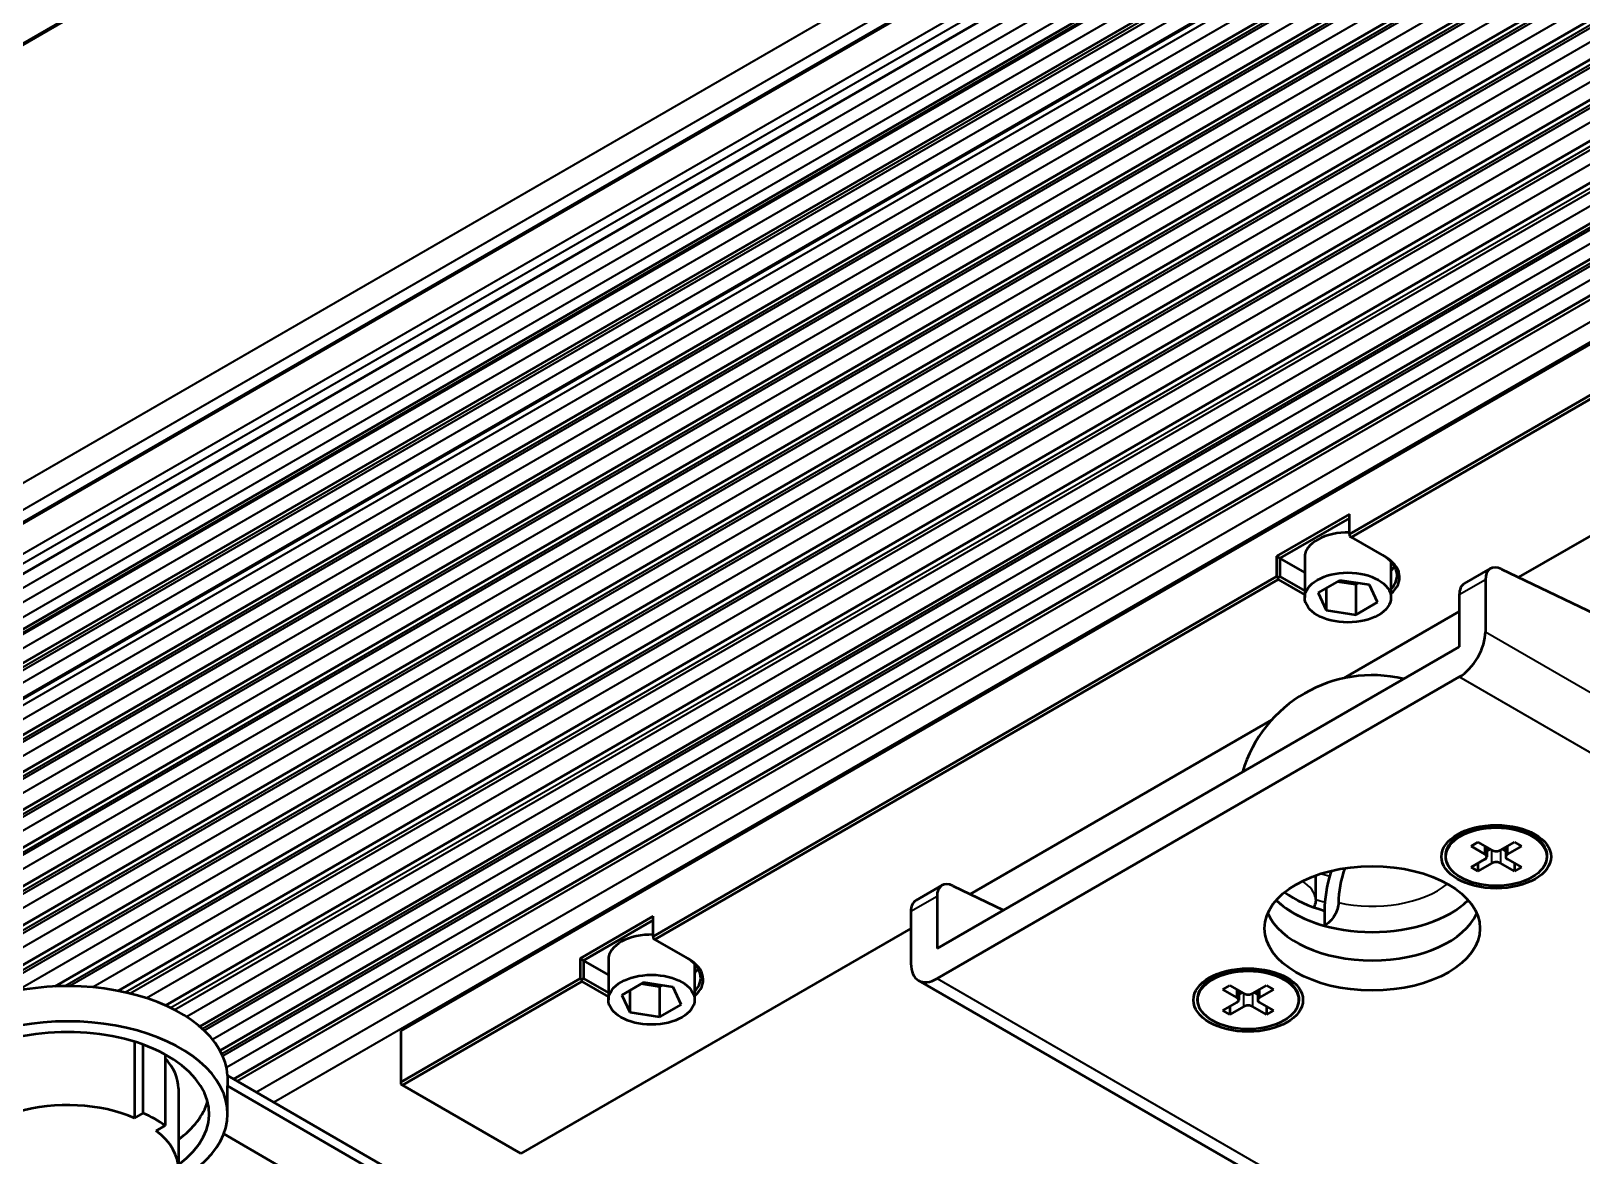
# Model space of a CAD drawing. Header units: millimetres. Extents: x 0 to 3000, y 0 to 3000.
# Drawn here: x 877 to 1003, y 809.5 to 900.9 of the extents above; entities that cross this region are included whole.
import ezdxf

# ---------------------------------------------------------------- set-up
doc = ezdxf.new("R2010")
doc.units = ezdxf.units.MM
doc.layers.add('Visible (ANSI)', color=7, linetype='Continuous', lineweight=50)
doc.layers.add('Visible Narrow (ANSI)', color=7, linetype='Continuous', lineweight=35)

msp = doc.modelspace()

# ---------------------------------------------------------------- linework, layer by layer
at = {"layer": 'Visible (ANSI)'}
for p, q in [((1051.4966, 1000.8767), (345.804, 593.4449)), ((345.9632, 593.633), (1051.6558, 1001.0647)), ((1054.0235, 963.5751), (346.9168, 555.3268)), ((1053.3424, 958.9823), (346.5633, 550.9233)), ((1053.0309, 954.2989), (346.2936, 546.2639)), ((1052.9137, 951.4911), (346.1809, 543.4588)), ((1052.8443, 948.5341), (345.9653, 540.4174)), ((1052.8455, 948.6208), (346.1149, 540.5897)), ((1052.8285, 945.5993), (346.1933, 537.6233)), ((1052.8648, 942.6194), (346.2588, 534.6602)), ((1052.9531, 939.6247), (346.3639, 531.6753)), ((1053.0925, 936.6155), (346.5087, 528.6691)), ((1053.3085, 933.6072), (346.6931, 525.6426)), ((1053.6608, 930.6351), (492.1819, 606.4651)), ((1054.0178, 927.6239), (499.57, 607.5133)), ((1054.3794, 924.5743), (878.9383, 823.2834)), ((1054.7487, 921.4592), (884.0781, 822.9225)), ((1055.127, 918.2683), (887.9285, 821.7362)), ((1055.3853, 915.1171), (890.7021, 820.0372)), ((1055.3899, 912.2042), (892.3579, 818.0776)), ((1055.3899, 909.2543), (893.4488, 815.7575)), ((1055.2478, 905.2407), (907.0382, 819.6719)), ((1065.0059, 895.2795), (997.8457, 856.5045)), ((984.1128, 860.0068), (1034.8831, 889.3191)), ((984.2543, 859.7619), (1034.8831, 888.9925)), ((984.1128, 861.6398), (978.1731, 858.2105)), ((984.1128, 861.3132), (978.456, 858.0472)), ((984.1128, 860.0068), (984.1128, 861.6398)), ((984.1128, 860.0068), (984.1128, 859.8435)), ((984.1128, 859.8435), (984.2543, 859.7619)), ((986.9413, 858.2105), (984.2543, 859.7619)), ((978.1731, 858.2105), (978.1731, 856.5775)), ((978.1731, 858.2105), (978.456, 858.0472)), ((978.456, 858.0472), (978.456, 856.5775)), ((980.4714, 856.8836), (978.456, 858.0472)), ((980.4714, 858.1289), (980.4714, 854.8629)), ((987.4714, 857.7772), (987.4714, 854.8629)), ((993.4366, 855.9916), (995.5579, 857.2163)), ((996.4395, 857.1799), (1039.6897, 836.4068)), ((927.5443, 827.347), (978.1731, 856.5775)), ((927.6857, 827.102), (978.3146, 856.3326)), ((978.3146, 856.4959), (978.1731, 856.5775)), ((978.3146, 856.4959), (978.456, 856.5775)), ((978.3146, 856.3326), (978.3146, 856.4959)), ((978.3146, 856.3326), (980.4714, 855.0873)), ((978.456, 856.5775), (980.4714, 855.4139)), ((981.5566, 855.2365), (983.3244, 856.2571)), ((982.2036, 855.6101), (982.2036, 853.8423)), ((984.6185, 855.9182), (983.1349, 856.1477)), ((985.7392, 855.8835), (983.3244, 856.2571)), ((984.8079, 856.0276), (984.6185, 855.9182)), ((984.6185, 855.9182), (984.6185, 853.4687)), ((986.3862, 854.4893), (985.7392, 855.8835)), ((995.1437, 856.3008), (995.1437, 852.0868)), ((981.5566, 855.2365), (982.2036, 853.8423)), ((986.3862, 854.4893), (984.6185, 853.4687)), ((993.0224, 855.076), (993.0224, 850.8621)), ((982.2036, 853.8423), (984.6185, 853.4687)), ((993.0224, 853.7198), (983.653, 848.3104)), ((993.0224, 850.8621), (950.596, 826.3672)), ((993.0224, 848.4126), (950.596, 823.9177)), ((977.7844, 844.9222), (953.2979, 830.7849)), ((993.442, 835.9088), (992.6464, 835.2571)), ((998.6131, 835.9088), (999.4088, 835.2571)), ((993.977, 834.675), (994.5427, 835.0016)), ((995.1083, 834.0218), (993.977, 834.675)), ((994.5427, 835.0016), (995.674, 834.3484)), ((995.2548, 834.5905), (995.2548, 833.8177)), ((995.5326, 834.4301), (995.2548, 834.2697)), ((996.3811, 834.3484), (997.5125, 835.0016)), ((996.8004, 834.2697), (996.5226, 834.4301)), ((996.8004, 834.5905), (996.8004, 833.8177)), ((998.0782, 834.675), (996.9468, 834.0218)), ((997.5125, 835.0016), (998.0782, 834.675)), ((992.1659, 833.0224), (992.1312, 833.0786)), ((993.977, 832.9604), (995.1083, 833.6136)), ((994.5427, 832.6338), (993.977, 832.9604)), ((995.674, 833.287), (994.5427, 832.6338)), ((994.5427, 833.287), (994.5427, 832.6338)), ((997.5125, 832.6338), (996.3811, 833.287)), ((996.9468, 833.6136), (998.0782, 832.9604)), ((997.5125, 833.287), (997.5125, 832.6338)), ((998.0782, 832.9604), (997.5125, 832.6338)), ((999.8893, 833.0224), (999.924, 833.0786)), ((981.3718, 830.3464), (981.3718, 832.3048)), ((948.8889, 830.272), (951.0102, 831.4967)), ((950.596, 830.5811), (950.596, 826.3672)), ((951.8917, 831.4603), (955.9999, 829.4871)), ((948.4747, 829.3564), (948.4747, 825.1424)), ((982.0726, 829.435), (982.0726, 828.2103)), ((948.4747, 828.0002), (916.7963, 809.7106)), ((927.5443, 828.98), (921.6046, 825.5507)), ((927.5443, 828.6534), (921.8874, 825.3874)), ((927.5443, 827.347), (927.5443, 828.98)), ((927.5443, 827.347), (927.5443, 827.1837)), ((927.5443, 827.1837), (927.6857, 827.102)), ((930.3727, 825.5507), (927.6857, 827.102)), ((921.6046, 825.5507), (921.6046, 823.9177)), ((921.6046, 825.5507), (921.8874, 825.3874)), ((921.8874, 825.3874), (921.8874, 823.9177)), ((923.9029, 824.2238), (921.8874, 825.3874)), ((923.9029, 825.469), (923.9029, 822.203)), ((930.9029, 825.1174), (930.9029, 822.203)), ((973.2895, 824.2737), (972.4939, 823.622)), ((978.4606, 824.2737), (979.2562, 823.622)), ((907.0382, 815.5078), (921.6046, 823.9177)), ((907.1796, 815.2628), (921.746, 823.6727)), ((921.746, 823.836), (921.6046, 823.9177)), ((921.746, 823.836), (921.8874, 823.9177)), ((921.746, 823.6727), (921.746, 823.836)), ((921.746, 823.6727), (923.9029, 822.4275)), ((921.8874, 823.9177), (923.9029, 822.7541)), ((924.9881, 822.5766), (926.7558, 823.5972)), ((925.6351, 822.9502), (925.6351, 821.1824)), ((928.0499, 823.2583), (926.5664, 823.4878)), ((929.1706, 823.2237), (926.7558, 823.5972)), ((928.2394, 823.3677), (928.0499, 823.2583)), ((928.0499, 823.2583), (928.0499, 820.8088)), ((929.8177, 821.8295), (929.1706, 823.2237)), ((949.096, 823.7691), (1076.3752, 750.2844)), ((973.8244, 823.04), (974.3901, 823.3665)), ((974.9558, 822.3868), (973.8244, 823.04)), ((974.3901, 823.3665), (975.5215, 822.7134)), ((975.1022, 822.9554), (975.1022, 822.1826)), ((975.3801, 822.795), (975.1022, 822.6346)), ((976.2286, 822.7134), (977.36, 823.3665)), ((976.6478, 822.6346), (976.37, 822.795)), ((976.6478, 822.9554), (976.6478, 822.1826)), ((977.9257, 823.04), (976.7943, 822.3868)), ((977.36, 823.3665), (977.9257, 823.04)), ((924.9881, 822.5766), (925.6351, 821.1824)), ((929.8177, 821.8295), (928.0499, 820.8088)), ((973.8244, 821.3253), (974.9558, 821.9785)), ((975.5215, 821.6519), (974.3901, 820.9987)), ((974.3901, 821.6519), (974.3901, 820.9987)), ((977.36, 820.9987), (976.2286, 821.6519)), ((976.7943, 821.9785), (977.9257, 821.3253)), ((977.36, 821.6519), (977.36, 820.9987)), ((925.6351, 821.1824), (928.0499, 820.8088)), ((972.0133, 821.3874), (971.9787, 821.4435)), ((974.3901, 820.9987), (973.8244, 821.3253)), ((977.9257, 821.3253), (977.36, 820.9987)), ((979.7367, 821.3874), (979.7714, 821.4435)), ((907.0382, 819.6719), (907.0382, 815.5078)), ((885.4056, 818.7948), (885.4056, 812.5945)), ((886.1206, 813.0053), (886.1206, 818.5539)), ((887.8842, 817.761), (887.8842, 811.9823)), ((908.2187, 807.1892), (892.9635, 816.0391)), ((892.9635, 816.0391), (892.9635, 815.2226)), ((908.2187, 806.3727), (892.9635, 815.2226)), ((907.0382, 815.5078), (907.0382, 815.3445)), ((907.0382, 815.3445), (907.1796, 815.2628)), ((916.7963, 809.7106), (907.1796, 815.2628)), ((888.97, 814.985), (888.97, 808.4531)), ((892.97, 812.9438), (892.97, 814.985)), ((885.4056, 812.5945), (886.1206, 813.0053)), ((887.8842, 811.9823), (887.1691, 811.5714)), ((892.6575, 811.3078), (904.6747, 804.3364))]:
    msp.add_line(p, q, dxfattribs=at)
msp.add_arc((985.9513, 837.5532), 11, 76.584729, 163.415271, dxfattribs=at)
for centre, major_axis, start_param, end_param in [((983.9714, 858.1289), (-3.5, 0), 4.67197188, 6.28318531), ((983.9714, 856.6592), (4, 0), 5.7778248, 7.06858346), ((983.9714, 856.4959), (4.2, 0), 5.69749976, 7.06858346), ((983.9714, 858.1289), (4, 0), 5.7778248, 5.95935717), ((996.5579, 855.4843), (-1, 1.7321), 5.58163677, 7.06858347), ((994.4366, 854.2595), (-1, 1.7321), 0, 0.78539816), ((993.0224, 850.8621), (-1.5, -2.5981), 0.78539816, 2.35619449), ((996.0276, 833.881), (-4.1368, 0), 2.79897027, 6.62580769), ((996.0276, 834.5526), (-0.5, 0), 0.78539816, 2.35619449), ((988.0726, 832.8991), (-3.4369, -5.9529), 5.03639146, 5.49778714), ((994.7548, 833.8177), (0.5, 0), 5.49778714, 7.06858347), ((996.0276, 833.0829), (0.5, 0), 0.78539816, 2.35619449), ((997.3004, 833.8177), (-0.5, 0), 5.49778714, 7.06858347), ((952.0102, 829.7647), (-1, 1.7321), 5.58163677, 7.06858347), ((988.0726, 832.8991), (-4.2426, -7.3485), 5.08641918, 5.49778714), ((985.9513, 832.8991), (9, 0), 3.66572048, 4.26682773), ((985.9513, 832.8991), (-9, 0), 0.52412782, 2.61746483), ((985.9513, 834.1239), (-9, 0), 0.65921752, 1.12523507), ((949.8889, 828.5399), (-1, 1.7321), 0, 0.78539816), ((985.9513, 830.4497), (8.75, 0), 3.38646926, 6.0383087), ((927.4029, 825.469), (-3.5, 0), 4.67197188, 6.28318531), ((927.4029, 823.9993), (4, 0), 5.7778248, 7.06858346), ((927.4029, 823.836), (4.2, 0), 5.69749976, 7.06858346), ((927.4029, 825.469), (4, 0), 5.7778248, 5.95935717), ((950.596, 826.3672), (-1.5, -2.5981), 5.49778714, 7.06858347), ((975.875, 822.2459), (-4.1368, 0), 2.79897027, 6.62580769), ((879.97, 815.8015), (13, 0), 0.03165627, 2.35380078), ((974.6022, 822.1826), (0.5, 0), 5.49778714, 7.06858347), ((975.875, 822.9175), (-0.5, 0), 0.78539816, 2.35619449), ((975.875, 821.4478), (0.5, 0), 0.78539816, 2.35619449), ((977.1478, 822.1826), (-0.5, 0), 5.49778714, 7.06858347), ((879.97, 812.9438), (-13, 0), 2.31695303, 7.10782493), ((879.97, 812.9438), (11.5, 0), 5.61123441, 10.09672886), ((879.97, 814.985), (9, 0), 0, 0.49630183), ((879.97, 814.985), (13, 0), 0, 0.03165627), ((879.97, 808.4531), (9, 0), 0.92234379, 2.04327895), ((879.97, 814.985), (11.5, 0), 5.61123441, 6.12885453), ((879.97, 808.4531), (10, 0), 0.65767662, 0.90833228), ((879.97, 808.4531), (9, 0), 5.63473277, 6.92685042)]:
    msp.add_ellipse(centre, major_axis=major_axis, ratio=0.57735027, start_param=start_param, end_param=end_param, dxfattribs=at)
for centre, major_axis in [((983.9714, 854.8629), (-3.5, 0)), ((996.0276, 833.8177), (-4.45, 0)), ((996.0276, 833.8177), (-4.1, 0)), ((985.9513, 828.0002), (-8.75, 0)), ((927.4029, 822.203), (-3.5, 0)), ((975.875, 822.1826), (-4.45, 0)), ((975.875, 822.1826), (-4.1, 0))]:
    msp.add_ellipse(centre, major_axis=major_axis, ratio=0.57735027, dxfattribs=at)
msp.add_open_spline([(982.634, 832.6748), (982.6121, 832.6147), (982.5918, 832.5545), (982.5732, 832.4944)], degree=3, dxfattribs=at)
for points, knots in [([(981.3718, 830.3464), (981.3718, 830.2857), (981.3665, 830.2229), (981.3316, 830.0102), (981.2796, 829.8581), (981.2038, 829.7095)], [-0.2567428055, -0.2567428055, -0.2567428055, -0.2567428055, -0.2341350918, -0.2341350918, -0.1819258741, -0.1819258741, -0.1819258741, -0.1819258741]), ([(983.2121, 830.0929), (983.2121, 829.9455), (983.1802, 829.7541), (983.0758, 829.4174), (982.9829, 829.2131), (982.7853, 828.8819), (982.6441, 828.6971), (982.3824, 828.4262), (982.2148, 828.2924), (982.0726, 828.2103)], [-0.45823572, -0.45823572, -0.45823572, -0.45823572, -0.40407425, -0.40407425, -0.347441966, -0.347441966, -0.288349067, -0.288349067, -0.228018086, -0.228018086, -0.228018086, -0.228018086])]:
    msp.add_open_spline(points, degree=3, knots=knots, dxfattribs=at)
at = {"layer": 'Visible Narrow (ANSI)'}
for p, q in [((345.9786, 557.9682), (1051.6712, 965.4)), ((346.8153, 555.1406), (1053.922, 963.3889)), ((1052.7139, 963.7976), (347.0214, 556.3658)), ((1053.5356, 960.7015), (346.6113, 552.5585)), ((1053.4167, 959.8507), (346.7814, 551.873)), ((1053.2474, 957.7684), (346.6102, 549.7913)), ((1053.1632, 956.5664), (346.6631, 548.6683)), ((1053.0847, 955.2933), (346.7163, 547.4713)), ((1053.01, 953.8778), (346.0826, 545.733)), ((1053.0175, 954.0303), (346.0947, 545.8883)), ((1052.9584, 952.7112), (346.416, 544.7888)), ((1052.8953, 950.8947), (345.977, 542.7552)), ((1052.9037, 951.176), (345.979, 543.0329)), ((1052.8687, 949.8644), (346.296, 541.9245)), ((1052.8376, 948.0136), (345.9661, 539.9012)), ((1052.829, 946.8831), (346.3332, 538.9876)), ((1052.83, 945.2597), (345.9923, 537.1666)), ((1052.8313, 945.0405), (345.9946, 536.9483)), ((1052.8426, 943.9149), (346.3715, 536.0336)), ((1052.8724, 942.2743), (346.0585, 534.1947)), ((1052.8776, 942.0526), (346.0628, 533.9731)), ((1052.9083, 940.9314), (346.4496, 533.0572)), ((1052.9672, 939.2632), (346.163, 531.1896)), ((1052.9762, 939.0403), (346.1724, 530.967)), ((1053.0253, 937.9329), (346.5674, 530.0592)), ((1053.1131, 936.2446), (346.3084, 528.1707)), ((1053.126, 936.0202), (346.3208, 527.946)), ((1053.1929, 934.9197), (346.7249, 527.0402)), ((1053.3524, 933.2365), (346.4936, 525.1313)), ((1053.3786, 933.016), (346.5089, 524.9047)), ((1053.5053, 931.947), (346.9221, 524.001)), ((1053.7063, 930.2518), (493.5255, 606.8312)), ((1053.7328, 930.0279), (494.2018, 606.9825)), ((1053.8599, 928.9562), (496.89, 607.3895)), ((1054.0648, 927.2278), (500.2819, 607.501)), ((1054.0917, 927.0005), (500.6764, 607.486)), ((1054.2191, 925.9265), (875.785, 822.9075)), ((1054.3944, 924.1459), (879.7343, 823.3058)), ((1054.4173, 923.9273), (880.1369, 823.3065)), ((1054.5849, 922.841), (882.0237, 823.2128)), ((1054.7417, 921.0039), (884.6531, 822.8032)), ((1054.776, 920.7109), (885.0388, 822.7131)), ((1054.9611, 919.6678), (886.3731, 822.3335)), ((1055.1773, 917.8437), (888.3628, 821.5333)), ((888.6572, 821.3852), (1055.2126, 917.546)), ((1055.3167, 916.4904), (889.6243, 820.8279)), ((1055.3895, 914.7901), (890.9291, 819.8388)), ((891.062, 819.7159), (1055.3895, 914.5904)), ((1055.3899, 913.4716), (891.7401, 818.9883)), ((1055.3895, 911.8744), (892.4892, 817.8239)), ((892.5743, 817.6392), (1055.3895, 911.6406)), ((1055.3899, 910.5217), (892.8776, 816.6952)), ((1055.3895, 908.9246), (893.7335, 815.5924)), ((895.2938, 814.6872), (1055.3895, 907.1185)), ((1056.0679, 905.8772), (896.7046, 813.8688)), ((995.1437, 856.3008), (993.0224, 855.076)), ((995.1437, 852.0868), (1122.4229, 778.6021)), ((1120.3016, 774.9279), (993.0224, 848.4126)), ((995.1083, 834.0218), (995.1083, 834.675)), ((995.674, 833.287), (995.674, 834.3484)), ((996.3811, 834.3484), (996.3811, 833.287)), ((996.9468, 834.675), (996.9468, 834.0218)), ((950.596, 830.5811), (948.4747, 829.3564)), ((950.596, 823.9177), (1077.8752, 750.433)), ((974.9558, 822.3868), (974.9558, 823.04)), ((976.7943, 823.04), (976.7943, 822.3868)), ((975.5215, 821.6519), (975.5215, 822.7134)), ((976.2286, 822.7134), (976.2286, 821.6519))]:
    msp.add_line(p, q, dxfattribs=at)
for centre, major_axis, start_param, end_param in [((976.9357, 830.1435), (4.45, 0), 0.07905469, 0.7230308), ((985.9513, 837.5532), (-9.8, 0), 1.12963796, 1.21113636), ((985.9513, 834.1239), (7.5, 0), 4.33850766, 5.66515036), ((985.9513, 835.3486), (9.8, 0), 4.22615813, 4.30880681), ((985.9513, 832.8991), (9, 0), 4.26682773, 5.75905748)]:
    msp.add_ellipse(centre, major_axis=major_axis, ratio=0.57735027, start_param=start_param, end_param=end_param, dxfattribs=at)

doc.saveas('drawing.dxf')
